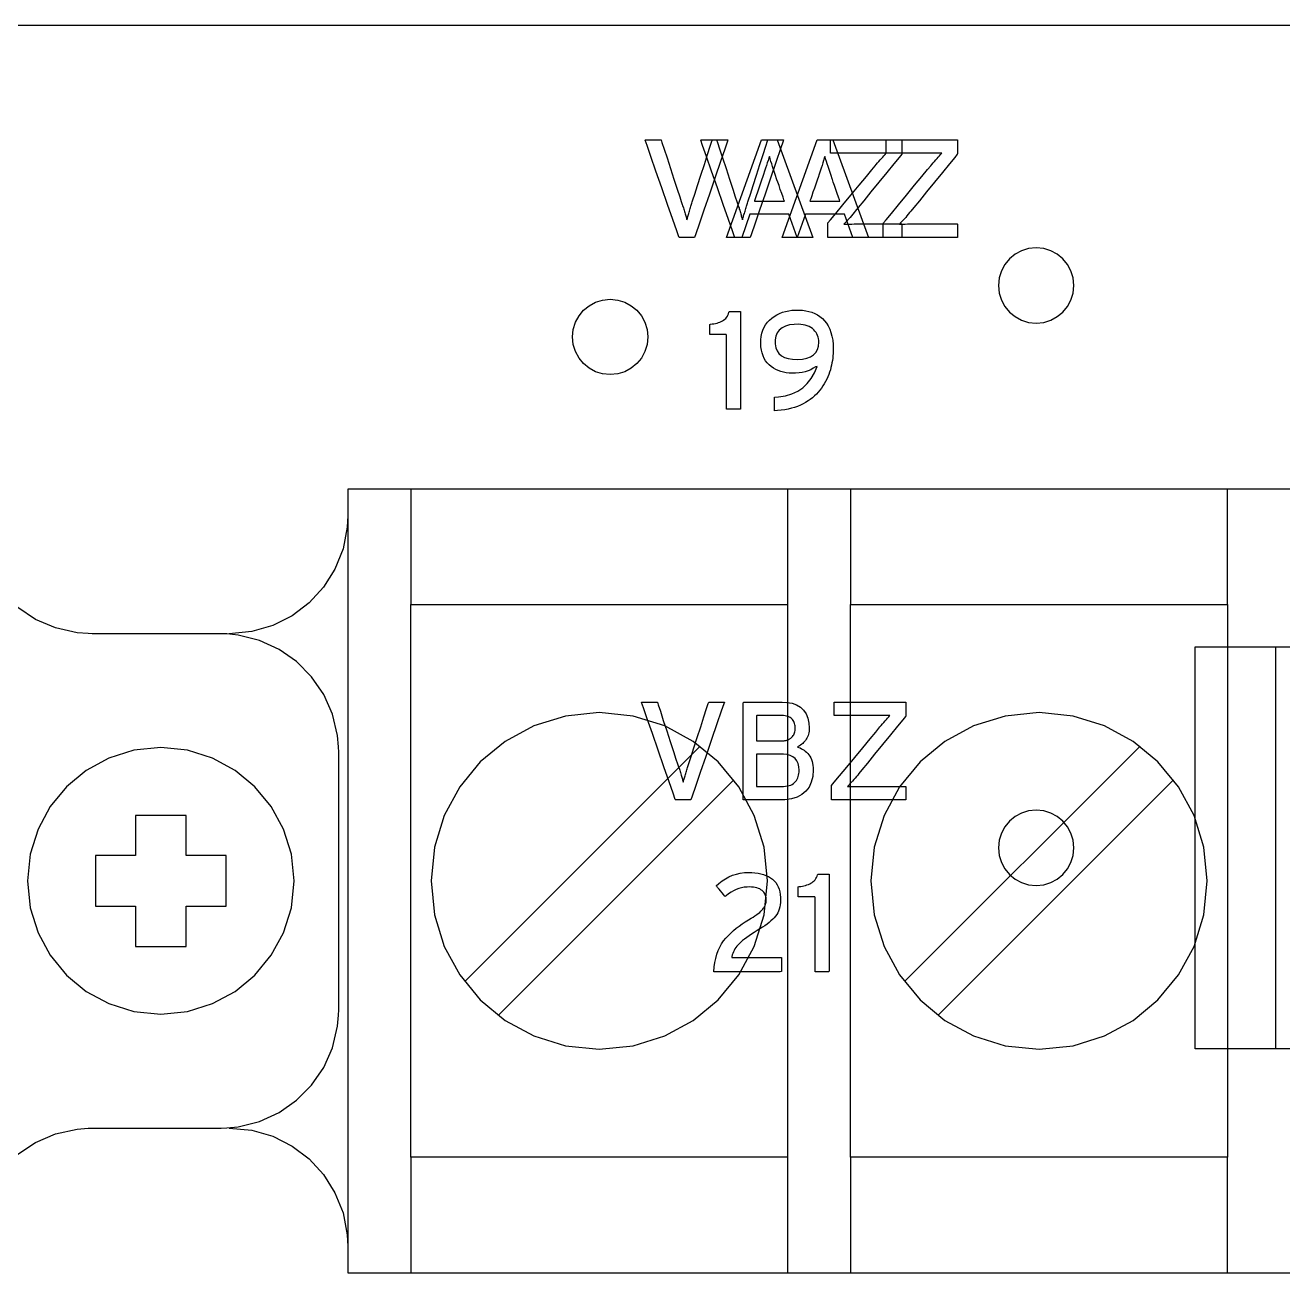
# Model space of a CAD drawing. Extents: x 1 to 47.7, y 0.2 to 33.3.
# Drawn here: x 35.54 to 36.791, y 10.791 to 12.033 of the extents above; entities that cross this region are included whole.
import ezdxf

# ---------------------------------------------------------------- set-up
doc = ezdxf.new("R2010")
doc.units = 0
doc.header["$MEASUREMENT"] = 0
for name, color, linetype in [('1_1__SCREW_TERMINAL_BLOCK_', 7, 'CONTINUOUS'), ('1_2__CONNECTORIZED_RELAY__', 7, 'CONTINUOUS'), ('4_0_____DWG', 7, 'CONTINUOUS')]:
    doc.layers.add(name, color=color, linetype=linetype)

msp = doc.modelspace()

# ---------------------------------------------------------------- linework, layer by layer
at = {"layer": '1_1__SCREW_TERMINAL_BLOCK_'}
for points in [[(36.2613, 11.8214), (36.2607, 11.8214), (36.2592, 11.8214), (36.257, 11.8214), (36.2545, 11.8214), (36.2518, 11.8214), (36.2493, 11.8214), (36.2474, 11.8214), (36.2462, 11.8214), (36.2457, 11.8219), (36.2437, 11.8279), (36.2397, 11.8393), (36.2345, 11.8542), (36.2288, 11.8708), (36.223, 11.8873), (36.2179, 11.902), (36.2141, 11.9129), (36.2122, 11.9183), (36.2125, 11.9186), (36.2138, 11.9186), (36.2159, 11.9186), (36.2185, 11.9186), (36.2212, 11.9186), (36.2238, 11.9186), (36.226, 11.9186), (36.2275, 11.9186), (36.228, 11.9186), (36.2289, 11.9159), (36.231, 11.9095), (36.2339, 11.9005), (36.2374, 11.8901), (36.2408, 11.8794), (36.244, 11.8696), (36.2466, 11.8619), (36.2481, 11.8573), (36.2484, 11.8562), (36.2488, 11.8551), (36.2492, 11.8541), (36.2495, 11.853), (36.2499, 11.8519), (36.2503, 11.8508), (36.2506, 11.8496), (36.251, 11.8485), (36.2514, 11.8473), (36.2518, 11.8461), (36.2521, 11.8449), (36.2524, 11.8439), (36.2526, 11.8428), (36.2529, 11.8419), (36.2531, 11.841), (36.2534, 11.8402), (36.2536, 11.8394), (36.2537, 11.839), (36.2539, 11.8397), (36.2541, 11.8405), (36.2544, 11.8413), (36.2546, 11.8422), (36.2549, 11.8432), (36.2552, 11.8442), (36.2556, 11.8453), (36.256, 11.8465), (36.2564, 11.8477), (36.2567, 11.8489), (36.2571, 11.8501), (36.2574, 11.8513), (36.2577, 11.8524), (36.2581, 11.8535), (36.2584, 11.8546), (36.2587, 11.8556), (36.259, 11.8567), (36.2597, 11.8587), (36.2616, 11.8645), (36.2644, 11.8731), (36.2677, 11.8833), (36.2711, 11.894), (36.2744, 11.904), (36.277, 11.9122), (36.2787, 11.9174), (36.2791, 11.9186), (36.28, 11.9186), (36.2818, 11.9186), (36.2841, 11.9186), (36.2868, 11.9186), (36.2894, 11.9186), (36.2918, 11.9186), (36.2936, 11.9186), (36.2946, 11.9186), (36.2942, 11.9171), (36.2915, 11.9095), (36.2872, 11.897), (36.2819, 11.8814), (36.2762, 11.8646), (36.2706, 11.8485), (36.2659, 11.8346), (36.2626, 11.825)], [(36.3938, 11.8214), (36.3938, 11.8219), (36.3938, 11.8233), (36.3938, 11.8253), (36.3938, 11.8276), (36.3938, 11.8301), (36.3938, 11.8323), (36.3938, 11.8342), (36.3938, 11.8353), (36.394, 11.8358), (36.3966, 11.839), (36.4019, 11.8454), (36.409, 11.8539), (36.417, 11.8636), (36.425, 11.8733), (36.4323, 11.8821), (36.4379, 11.8889), (36.441, 11.8926), (36.4421, 11.8939), (36.4434, 11.8955), (36.4447, 11.897), (36.446, 11.8985), (36.4473, 11.9), (36.4485, 11.9014), (36.4498, 11.9027), (36.4509, 11.904), (36.4521, 11.9053), (36.4506, 11.9054), (36.4485, 11.9053), (36.4464, 11.9053), (36.4443, 11.9053), (36.442, 11.9052), (36.4397, 11.9052), (36.4373, 11.9052), (36.4348, 11.9052), (36.4327, 11.9052), (36.431, 11.9052), (36.4272, 11.9052), (36.422, 11.9052), (36.416, 11.9052), (36.4098, 11.9052), (36.4042, 11.9052), (36.3997, 11.9052), (36.3971, 11.9052), (36.3966, 11.9053), (36.3966, 11.9061), (36.3966, 11.9077), (36.3966, 11.9098), (36.3966, 11.9121), (36.3966, 11.9143), (36.3966, 11.9163), (36.3966, 11.9178), (36.3966, 11.9186), (36.398, 11.9186), (36.4038, 11.9186), (36.413, 11.9186), (36.4243, 11.9186), (36.4365, 11.9186), (36.4482, 11.9186), (36.4582, 11.9186), (36.4651, 11.9186), (36.4677, 11.9186), (36.4677, 11.9181), (36.4677, 11.9167), (36.4677, 11.9147), (36.4677, 11.9124), (36.4677, 11.91), (36.4677, 11.9077), (36.4677, 11.9059), (36.4677, 11.9047), (36.4675, 11.9043), (36.4649, 11.9011), (36.4597, 11.8947), (36.4527, 11.8861), (36.4448, 11.8765), (36.4368, 11.8667), (36.4297, 11.858), (36.4241, 11.8512), (36.4211, 11.8475), (36.42, 11.8461), (36.4187, 11.8445), (36.4174, 11.843), (36.4161, 11.8414), (36.4148, 11.84), (36.4136, 11.8386), (36.4123, 11.8373), (36.4111, 11.836), (36.4099, 11.8347), (36.4115, 11.8346), (36.4135, 11.8347), (36.4156, 11.8347), (36.4178, 11.8348), (36.42, 11.8348), (36.4224, 11.8348), (36.4247, 11.8348), (36.4272, 11.8348), (36.4294, 11.8348), (36.4312, 11.8348), (36.4352, 11.8348), (36.4407, 11.8348), (36.4471, 11.8348), (36.4536, 11.8348), (36.4596, 11.8348), (36.4644, 11.8348), (36.4672, 11.8348), (36.4677, 11.8347), (36.4677, 11.8339), (36.4677, 11.8323), (36.4677, 11.8302), (36.4677, 11.828), (36.4677, 11.8257), (36.4677, 11.8237), (36.4677, 11.8222), (36.4677, 11.8215), (36.4663, 11.8214), (36.4602, 11.8214), (36.4506, 11.8214), (36.4389, 11.8214), (36.4262, 11.8214), (36.4141, 11.8214), (36.4037, 11.8214), (36.3965, 11.8214)], [(36.343, 11.8799), (36.3419, 11.8831), (36.3409, 11.8861), (36.3399, 11.8891), (36.339, 11.8919), (36.3381, 11.8946), (36.3373, 11.8971), (36.3365, 11.8995), (36.3358, 11.9018), (36.3351, 11.9005), (36.3344, 11.8981), (36.3337, 11.8956), (36.3329, 11.893), (36.332, 11.8902), (36.331, 11.8873), (36.33, 11.8843), (36.329, 11.8811), (36.3284, 11.8794), (36.3278, 11.8775), (36.3267, 11.8744), (36.3254, 11.8706), (36.3239, 11.8666), (36.3226, 11.8628), (36.3216, 11.8597), (36.3209, 11.8578), (36.321, 11.8575), (36.3231, 11.8575), (36.327, 11.8575), (36.332, 11.8575), (36.3374, 11.8575), (36.3427, 11.8575), (36.3471, 11.8575), (36.35, 11.8575), (36.3507, 11.8575), (36.3503, 11.8588), (36.3494, 11.8615), (36.3481, 11.8651), (36.3467, 11.8691), (36.3453, 11.8731), (36.3441, 11.8765), (36.3433, 11.879)], [(36.1597, 11.7224), (36.1589, 11.7148), (36.1567, 11.7078), (36.1533, 11.7014), (36.1487, 11.6959), (36.1431, 11.6913), (36.1368, 11.6878), (36.1297, 11.6857), (36.1222, 11.6849), (36.1146, 11.6857), (36.1076, 11.6878), (36.1012, 11.6913), (36.0957, 11.6959), (36.0911, 11.7014), (36.0876, 11.7078), (36.0854, 11.7148), (36.0847, 11.7224), (36.0854, 11.7299), (36.0876, 11.737), (36.0911, 11.7434), (36.0957, 11.7489), (36.1012, 11.7535), (36.1076, 11.7569), (36.1146, 11.7591), (36.1222, 11.7599), (36.1297, 11.7591), (36.1368, 11.7569), (36.1431, 11.7535), (36.1487, 11.7489), (36.1533, 11.7434), (36.1567, 11.737), (36.1589, 11.7299)], [(36.2786, 11.1811), (36.2752, 11.2148), (36.2654, 11.2462), (36.25, 11.2747), (36.2296, 11.2995), (36.2048, 11.3199), (36.1764, 11.3354), (36.145, 11.3451), (36.1113, 11.3486), (36.0776, 11.3451), (36.0461, 11.3354), (36.0177, 11.3199), (35.9929, 11.2995), (35.9725, 11.2747), (35.9571, 11.2462), (35.9473, 11.2148), (35.9439, 11.1811), (35.9473, 11.1474), (35.9571, 11.116), (35.9725, 11.0876), (35.9929, 11.0628), (36.0177, 11.0423), (36.0461, 11.0269), (36.0776, 11.0171), (36.1113, 11.0137), (36.145, 11.0171), (36.1764, 11.0269), (36.2048, 11.0423), (36.2296, 11.0628), (36.25, 11.0876), (36.2654, 11.116), (36.2752, 11.1474)], [(36.7161, 11.1811), (36.7127, 11.2148), (36.703, 11.2462), (36.6875, 11.2747), (36.6671, 11.2995), (36.6424, 11.3199), (36.6139, 11.3354), (36.5826, 11.3451), (36.5489, 11.3486), (36.5151, 11.3451), (36.4837, 11.3354), (36.4552, 11.3199), (36.4305, 11.2995), (36.41, 11.2747), (36.3946, 11.2462), (36.3848, 11.2148), (36.3814, 11.1811), (36.3848, 11.1474), (36.3946, 11.116), (36.41, 11.0876), (36.4305, 11.0628), (36.4552, 11.0423), (36.4837, 11.0269), (36.5151, 11.0171), (36.5489, 11.0137), (36.5826, 11.0171), (36.6139, 11.0269), (36.6424, 11.0423), (36.6671, 11.0628), (36.6875, 11.0876), (36.703, 11.116), (36.7127, 11.1474)], [(35.8076, 11.1811), (35.8049, 11.2078), (35.7971, 11.2327), (35.7849, 11.2552), (35.7687, 11.2748), (35.7491, 11.2911), (35.7265, 11.3033), (35.7016, 11.3111), (35.6749, 11.3138), (35.6483, 11.3111), (35.6234, 11.3033), (35.6009, 11.2911), (35.5813, 11.2748), (35.5651, 11.2552), (35.5529, 11.2327), (35.5452, 11.2078), (35.5425, 11.1811), (35.5452, 11.1545), (35.5529, 11.1296), (35.5651, 11.1071), (35.5813, 11.0874), (35.6009, 11.0712), (35.6234, 11.059), (35.6483, 11.0512), (35.6749, 11.0485), (35.7016, 11.0512), (35.7265, 11.059), (35.7491, 11.0712), (35.7687, 11.0874), (35.7849, 11.1071), (35.7971, 11.1296), (35.8049, 11.1545)]]:
    msp.add_lwpolyline(points, close=True, dxfattribs=at)
for points in [[(36.3634, 11.8214), (36.3552, 11.8445), (36.3163, 11.8445), (36.3082, 11.8214), (36.2931, 11.8214), (36.3281, 11.9186), (36.3436, 11.9186), (36.379, 11.8214), (36.3634, 11.8214)], [(36.8163, 11.5711), (36.5956, 11.5711), (36.4913, 11.5711), (36.3922, 11.5711), (36.299, 11.5711), (36.2126, 11.5711), (36.1337, 11.5711), (36.0632, 11.5711), (36.0019, 11.5711), (35.9506, 11.5711), (35.9102, 11.5711), (35.8813, 11.5711), (35.8649, 11.5711), (35.8612, 11.5711), (35.8612, 11.57), (35.8612, 11.5546), (35.8612, 11.5473), (35.8612, 11.5455), (35.8612, 11.5445), (35.8606, 11.5332), (35.8563, 11.5115), (35.8483, 11.4914), (35.837, 11.4734), (35.8226, 11.4577), (35.8057, 11.4449), (35.7865, 11.4353), (35.7656, 11.4292), (35.7432, 11.4271)], [(35.8612, 11.5711), (35.8612, 10.7912)], [(35.9237, 11.5711), (35.9237, 11.4561)], [(36.2987, 11.5711), (36.2987, 11.4561)], [(36.3613, 11.5711), (36.3613, 11.4561)], [(36.7363, 11.4561), (36.7363, 11.5711)], [(35.5328, 10.9091), (35.5505, 10.9209), (35.5703, 10.9294), (35.5917, 10.9342), (35.6029, 10.9351), (35.6068, 10.9351), (35.6073, 10.9351), (35.6151, 10.9351), (35.6301, 10.9351), (35.6498, 10.9351), (35.6937, 10.9351), (35.713, 10.9351), (35.7272, 10.9351), (35.7338, 10.9351), (35.7351, 10.9351), (35.7408, 10.9353), (35.752, 10.9365), (35.7732, 10.9418), (35.7927, 10.9507), (35.8101, 10.9629), (35.825, 10.978), (35.8371, 10.9955), (35.8458, 11.0152), (35.8509, 11.0365), (35.8519, 11.0477), (35.852, 11.053), (35.852, 11.0537), (35.852, 11.0588), (35.852, 11.0682), (35.852, 11.0976), (35.852, 11.1369), (35.852, 11.1811), (35.852, 11.2254), (35.852, 11.2646), (35.852, 11.294), (35.852, 11.3034), (35.852, 11.3085), (35.852, 11.3093), (35.8519, 11.3146), (35.8509, 11.3258), (35.8458, 11.3471), (35.8371, 11.3667), (35.825, 11.3842), (35.8101, 11.3993), (35.7927, 11.4115), (35.7732, 11.4205), (35.752, 11.4258), (35.7408, 11.4269), (35.7351, 11.4271), (35.7338, 11.4271), (35.7272, 11.4271), (35.713, 11.4271), (35.6937, 11.4271), (35.6498, 11.4271), (35.6301, 11.4271), (35.6151, 11.4271), (35.6073, 11.4271), (35.6068, 11.4271), (35.6029, 11.4272), (35.5917, 11.4281), (35.5703, 11.4328), (35.5505, 11.4413), (35.5328, 11.4531)], [(36.2987, 10.9062), (35.9237, 10.9062), (35.9237, 11.4561), (36.2987, 11.4561), (36.2987, 10.9062)], [(36.7363, 10.9062), (36.3613, 10.9062), (36.3613, 11.4561), (36.7363, 11.4561), (36.7363, 10.9062)], [(35.9775, 11.0809), (36.2118, 11.3151)], [(36.415, 11.0809), (36.6493, 11.3151)], [(36.2452, 11.2817), (36.0109, 11.0474)], [(36.6825, 11.2817), (36.4484, 11.0474)], [(35.7001, 11.2063), (35.7001, 11.2462), (35.6499, 11.2462), (35.6499, 11.2063), (35.61, 11.2063), (35.61, 11.156), (35.6499, 11.156), (35.6499, 11.116), (35.7001, 11.116), (35.7001, 11.156), (35.74, 11.156), (35.74, 11.2063), (35.7001, 11.2063)], [(35.7432, 10.9351), (35.7656, 10.933), (35.7865, 10.927), (35.8057, 10.9173), (35.8226, 10.9045), (35.837, 10.8889), (35.8483, 10.8709), (35.8563, 10.8508), (35.8606, 10.8291), (35.8612, 10.8177), (35.8612, 10.8168), (35.8612, 10.8149), (35.8612, 10.8077), (35.8612, 10.7923), (35.8612, 10.7912), (35.8649, 10.7912), (35.8813, 10.7912), (35.9102, 10.7912), (35.9506, 10.7912), (36.0019, 10.7912), (36.0632, 10.7912), (36.1337, 10.7912), (36.2126, 10.7912), (36.299, 10.7912), (36.3922, 10.7912), (36.4913, 10.7912), (36.5956, 10.7912), (36.8163, 10.7912)], [(35.9237, 10.9062), (35.9237, 10.7912)], [(36.2987, 10.9062), (36.2987, 10.7912)], [(36.3613, 10.9062), (36.3613, 10.7912)], [(36.7363, 10.7912), (36.7363, 10.9062)]]:
    msp.add_lwpolyline(points, dxfattribs=at)
at = {"layer": '1_2__CONNECTORIZED_RELAY__'}
for points in [[(36.206, 11.8214), (36.2055, 11.8214), (36.2039, 11.8214), (36.2018, 11.8214), (36.1992, 11.8214), (36.1965, 11.8214), (36.1941, 11.8214), (36.1921, 11.8214), (36.1909, 11.8214), (36.1905, 11.8219), (36.1884, 11.8279), (36.1844, 11.8393), (36.1793, 11.8541), (36.1735, 11.8708), (36.1677, 11.8873), (36.1627, 11.9019), (36.1589, 11.9129), (36.157, 11.9183), (36.1572, 11.9186), (36.1585, 11.9186), (36.1606, 11.9186), (36.1632, 11.9186), (36.1659, 11.9186), (36.1686, 11.9186), (36.1708, 11.9186), (36.1723, 11.9186), (36.1727, 11.9186), (36.1736, 11.9159), (36.1757, 11.9094), (36.1787, 11.9005), (36.1821, 11.89), (36.1856, 11.8794), (36.1888, 11.8696), (36.1913, 11.8619), (36.1928, 11.8573), (36.1932, 11.8562), (36.1935, 11.8551), (36.1939, 11.8541), (36.1942, 11.853), (36.1946, 11.8519), (36.195, 11.8508), (36.1954, 11.8496), (36.1957, 11.8485), (36.1961, 11.8473), (36.1965, 11.8461), (36.1968, 11.8449), (36.1971, 11.8438), (36.1974, 11.8428), (36.1976, 11.8419), (36.1979, 11.841), (36.1981, 11.8402), (36.1983, 11.8394), (36.1985, 11.839), (36.1986, 11.8397), (36.1989, 11.8405), (36.1991, 11.8413), (36.1994, 11.8422), (36.1996, 11.8432), (36.2, 11.8442), (36.2003, 11.8453), (36.2007, 11.8465), (36.2011, 11.8477), (36.2014, 11.8489), (36.2018, 11.8501), (36.2021, 11.8512), (36.2025, 11.8524), (36.2028, 11.8535), (36.2031, 11.8546), (36.2035, 11.8556), (36.2038, 11.8567), (36.2044, 11.8587), (36.2063, 11.8645), (36.2091, 11.8731), (36.2124, 11.8833), (36.2158, 11.894), (36.2191, 11.904), (36.2217, 11.9122), (36.2234, 11.9173), (36.2239, 11.9186), (36.2247, 11.9186), (36.2265, 11.9186), (36.2288, 11.9186), (36.2315, 11.9186), (36.2342, 11.9186), (36.2365, 11.9186), (36.2384, 11.9186), (36.2393, 11.9186), (36.2389, 11.9171), (36.2363, 11.9094), (36.232, 11.8969), (36.2266, 11.8814), (36.2209, 11.8646), (36.2153, 11.8484), (36.2106, 11.8346), (36.2073, 11.825)], [(36.3386, 11.8214), (36.3386, 11.8219), (36.3386, 11.8233), (36.3386, 11.8253), (36.3386, 11.8276), (36.3386, 11.83), (36.3386, 11.8323), (36.3386, 11.8341), (36.3386, 11.8353), (36.3387, 11.8358), (36.3414, 11.839), (36.3466, 11.8454), (36.3537, 11.8539), (36.3617, 11.8636), (36.3698, 11.8733), (36.377, 11.8821), (36.3826, 11.8888), (36.3857, 11.8926), (36.3868, 11.8939), (36.3881, 11.8955), (36.3895, 11.897), (36.3908, 11.8985), (36.392, 11.9), (36.3933, 11.9014), (36.3945, 11.9027), (36.3957, 11.904), (36.3968, 11.9053), (36.3953, 11.9054), (36.3933, 11.9053), (36.3912, 11.9053), (36.389, 11.9052), (36.3867, 11.9052), (36.3844, 11.9052), (36.382, 11.9052), (36.3796, 11.9052), (36.3774, 11.9052), (36.3757, 11.9052), (36.3719, 11.9052), (36.3667, 11.9052), (36.3607, 11.9052), (36.3545, 11.9052), (36.3489, 11.9052), (36.3444, 11.9052), (36.3418, 11.9052), (36.3413, 11.9053), (36.3413, 11.9061), (36.3413, 11.9077), (36.3413, 11.9098), (36.3413, 11.912), (36.3413, 11.9143), (36.3413, 11.9163), (36.3413, 11.9178), (36.3413, 11.9185), (36.3427, 11.9186), (36.3485, 11.9186), (36.3577, 11.9186), (36.3691, 11.9186), (36.3812, 11.9186), (36.3929, 11.9186), (36.4029, 11.9186), (36.4098, 11.9186), (36.4124, 11.9186), (36.4124, 11.9181), (36.4124, 11.9167), (36.4124, 11.9147), (36.4124, 11.9124), (36.4124, 11.91), (36.4124, 11.9077), (36.4124, 11.9059), (36.4124, 11.9047), (36.4123, 11.9043), (36.4096, 11.9011), (36.4044, 11.8947), (36.3974, 11.8861), (36.3895, 11.8765), (36.3816, 11.8667), (36.3744, 11.8579), (36.3688, 11.8512), (36.3658, 11.8474), (36.3647, 11.8461), (36.3634, 11.8445), (36.3621, 11.8429), (36.3608, 11.8414), (36.3595, 11.84), (36.3583, 11.8386), (36.3571, 11.8372), (36.3559, 11.836), (36.3547, 11.8347), (36.3562, 11.8346), (36.3582, 11.8347), (36.3603, 11.8347), (36.3625, 11.8347), (36.3648, 11.8348), (36.3671, 11.8348), (36.3695, 11.8348), (36.3719, 11.8348), (36.3741, 11.8348), (36.3759, 11.8348), (36.3799, 11.8348), (36.3854, 11.8348), (36.3918, 11.8348), (36.3984, 11.8348), (36.4044, 11.8348), (36.4091, 11.8348), (36.4119, 11.8348), (36.4124, 11.8347), (36.4124, 11.8339), (36.4124, 11.8323), (36.4124, 11.8302), (36.4124, 11.8279), (36.4124, 11.8257), (36.4124, 11.8237), (36.4124, 11.8222), (36.4124, 11.8214), (36.411, 11.8214), (36.405, 11.8214), (36.3954, 11.8214), (36.3836, 11.8214), (36.371, 11.8214), (36.3588, 11.8214), (36.3484, 11.8214), (36.3412, 11.8214)], [(36.2877, 11.8799), (36.2866, 11.8831), (36.2856, 11.8861), (36.2846, 11.8891), (36.2837, 11.8919), (36.2828, 11.8945), (36.282, 11.8971), (36.2812, 11.8995), (36.2805, 11.9018), (36.2799, 11.9005), (36.2792, 11.8981), (36.2784, 11.8956), (36.2776, 11.893), (36.2767, 11.8902), (36.2758, 11.8873), (36.2748, 11.8842), (36.2737, 11.881), (36.2731, 11.8794), (36.2725, 11.8775), (36.2714, 11.8744), (36.2701, 11.8706), (36.2687, 11.8666), (36.2674, 11.8628), (36.2663, 11.8597), (36.2656, 11.8578), (36.2657, 11.8575), (36.2678, 11.8575), (36.2717, 11.8575), (36.2767, 11.8575), (36.2821, 11.8575), (36.2874, 11.8575), (36.2918, 11.8575), (36.2947, 11.8575), (36.2955, 11.8575), (36.295, 11.8588), (36.2941, 11.8614), (36.2929, 11.865), (36.2914, 11.8691), (36.2901, 11.8731), (36.2889, 11.8765), (36.288, 11.8789)], [(36.5084, 11.7737), (36.5091, 11.7661), (36.5113, 11.7591), (36.5148, 11.7527), (36.5194, 11.7471), (36.5249, 11.7426), (36.5313, 11.7391), (36.5383, 11.7369), (36.5459, 11.7362), (36.5534, 11.7369), (36.5605, 11.7391), (36.5668, 11.7426), (36.5724, 11.7471), (36.577, 11.7527), (36.5804, 11.7591), (36.5826, 11.7661), (36.5834, 11.7737), (36.5826, 11.7812), (36.5804, 11.7883), (36.577, 11.7946), (36.5724, 11.8002), (36.5668, 11.8048), (36.5605, 11.8082), (36.5534, 11.8104), (36.5459, 11.8112), (36.5383, 11.8104), (36.5313, 11.8082), (36.5249, 11.8048), (36.5194, 11.8002), (36.5148, 11.7946), (36.5113, 11.7883), (36.5091, 11.7812)], [(36.2378, 11.6504), (36.2378, 11.6533), (36.2378, 11.6609), (36.2378, 11.6717), (36.2378, 11.6844), (36.2378, 11.6975), (36.2378, 11.7094), (36.2378, 11.7188), (36.2378, 11.7242), (36.2376, 11.725), (36.2364, 11.725), (36.2343, 11.725), (36.2316, 11.725), (36.2287, 11.725), (36.2259, 11.725), (36.2234, 11.725), (36.2217, 11.725), (36.2211, 11.725), (36.2211, 11.7253), (36.2211, 11.7264), (36.2211, 11.7278), (36.2211, 11.7295), (36.2211, 11.7313), (36.2211, 11.7329), (36.2211, 11.7342), (36.2211, 11.7349), (36.2219, 11.7351), (36.2236, 11.7353), (36.2253, 11.7355), (36.2268, 11.7358), (36.2284, 11.7362), (36.2298, 11.7367), (36.2312, 11.7372), (36.2326, 11.7378), (36.2338, 11.7385), (36.235, 11.7392), (36.2361, 11.74), (36.2371, 11.7409), (36.2379, 11.7419), (36.2387, 11.743), (36.2393, 11.7442), (36.2399, 11.7455), (36.2403, 11.7469), (36.2406, 11.7476), (36.2414, 11.7476), (36.2429, 11.7476), (36.2447, 11.7476), (36.2467, 11.7476), (36.2486, 11.7476), (36.2503, 11.7476), (36.2514, 11.7476), (36.2519, 11.7476), (36.2519, 11.7439), (36.2519, 11.734), (36.2519, 11.7198), (36.2519, 11.7033), (36.2519, 11.6863), (36.2519, 11.6707), (36.2519, 11.6584), (36.2519, 11.6514), (36.2517, 11.6504), (36.2507, 11.6504), (36.2489, 11.6504), (36.2467, 11.6504), (36.2442, 11.6504), (36.2418, 11.6504), (36.2398, 11.6504), (36.2383, 11.6504)], [(36.3441, 11.7104), (36.3441, 11.7082), (36.344, 11.7059), (36.3438, 11.7037), (36.3435, 11.7014), (36.3432, 11.6991), (36.3428, 11.6968), (36.3424, 11.6944), (36.3418, 11.6921), (36.3412, 11.6897), (36.3404, 11.6873), (36.3396, 11.685), (36.3386, 11.6826), (36.3376, 11.6804), (36.3364, 11.6781), (36.3351, 11.6759), (36.3338, 11.6737), (36.3323, 11.6715), (36.3308, 11.6694), (36.3291, 11.6674), (36.3273, 11.6655), (36.3254, 11.6637), (36.3234, 11.6619), (36.3212, 11.6603), (36.319, 11.6587), (36.3166, 11.6572), (36.314, 11.6558), (36.3114, 11.6545), (36.3085, 11.6533), (36.3056, 11.6523), (36.3025, 11.6514), (36.2992, 11.6506), (36.2958, 11.6499), (36.2923, 11.6494), (36.2886, 11.6491), (36.2857, 11.6489), (36.2857, 11.6496), (36.2857, 11.6511), (36.2857, 11.6531), (36.2857, 11.6554), (36.2857, 11.6578), (36.2857, 11.6599), (36.2857, 11.6615), (36.2857, 11.6624), (36.2897, 11.6628), (36.2967, 11.6639), (36.303, 11.6658), (36.3087, 11.6684), (36.3138, 11.6718), (36.3182, 11.676), (36.3221, 11.6809), (36.3253, 11.6866), (36.3279, 11.6931), (36.3265, 11.6927), (36.3242, 11.6912), (36.3217, 11.6898), (36.3191, 11.6887), (36.3162, 11.6878), (36.3132, 11.6871), (36.31, 11.6867), (36.3065, 11.6864), (36.303, 11.6864), (36.3001, 11.6865), (36.2973, 11.6868), (36.2945, 11.6874), (36.2919, 11.6881), (36.2894, 11.689), (36.287, 11.6901), (36.2847, 11.6915), (36.2824, 11.693), (36.2803, 11.6947), (36.2784, 11.6967), (36.2768, 11.6988), (36.2754, 11.7011), (36.2742, 11.7037), (36.2733, 11.7065), (36.2726, 11.7094), (36.2721, 11.7126), (36.2719, 11.716), (36.272, 11.7196), (36.2724, 11.723), (36.273, 11.7262), (36.274, 11.7293), (36.2752, 11.732), (36.2767, 11.7346), (36.2785, 11.737), (36.2805, 11.7392), (36.2828, 11.7411), (36.2853, 11.7429), (36.2879, 11.7444), (36.2906, 11.7457), (36.2935, 11.7469), (36.2965, 11.7477), (36.2997, 11.7484), (36.303, 11.7489), (36.3065, 11.7491), (36.3101, 11.7491), (36.3135, 11.7489), (36.3167, 11.7485), (36.3198, 11.7478), (36.3228, 11.7469), (36.3256, 11.7457), (36.3283, 11.7443), (36.3308, 11.7427), (36.3332, 11.7408), (36.3354, 11.7386), (36.3374, 11.7361), (36.3391, 11.7334), (36.3406, 11.7303), (36.3418, 11.7269), (36.3428, 11.7232), (36.3435, 11.7193), (36.3439, 11.715)], [(36.3297, 11.7172), (36.3297, 11.719), (36.3294, 11.7207), (36.329, 11.7223), (36.3285, 11.7239), (36.3277, 11.7254), (36.3269, 11.7268), (36.3258, 11.7282), (36.3246, 11.7295), (36.3233, 11.7307), (36.3217, 11.7318), (36.3201, 11.7327), (36.3182, 11.7335), (36.3162, 11.7341), (36.314, 11.7346), (36.3117, 11.7349), (36.3092, 11.735), (36.3051, 11.7349), (36.3005, 11.7343), (36.2965, 11.7331), (36.2931, 11.7314), (36.2904, 11.7292), (36.2884, 11.7265), (36.287, 11.7233), (36.2863, 11.7196), (36.2862, 11.7155), (36.2868, 11.7117), (36.2881, 11.7085), (36.2899, 11.7058), (36.2924, 11.7037), (36.2955, 11.702), (36.2993, 11.7008), (36.3036, 11.7002), (36.3086, 11.7001), (36.3135, 11.7004), (36.3177, 11.7013), (36.3213, 11.7027), (36.3243, 11.7046), (36.3266, 11.707), (36.3283, 11.7099), (36.3293, 11.7133)], [(36.2024, 11.2618), (36.2018, 11.2618), (36.2003, 11.2618), (36.1981, 11.2618), (36.1955, 11.2618), (36.1929, 11.2618), (36.1904, 11.2618), (36.1884, 11.2618), (36.1872, 11.2618), (36.1868, 11.2623), (36.1847, 11.2683), (36.1808, 11.2797), (36.1756, 11.2946), (36.1698, 11.3112), (36.1641, 11.3277), (36.159, 11.3424), (36.1552, 11.3533), (36.1533, 11.3587), (36.1535, 11.359), (36.1549, 11.359), (36.157, 11.359), (36.1595, 11.359), (36.1623, 11.359), (36.1649, 11.359), (36.1671, 11.359), (36.1686, 11.359), (36.1691, 11.359), (36.17, 11.3563), (36.1721, 11.3499), (36.175, 11.3409), (36.1784, 11.3305), (36.1819, 11.3198), (36.1851, 11.31), (36.1876, 11.3023), (36.1891, 11.2977), (36.1895, 11.2966), (36.1899, 11.2955), (36.1902, 11.2945), (36.1906, 11.2934), (36.191, 11.2923), (36.1913, 11.2912), (36.1917, 11.29), (36.1921, 11.2889), (36.1925, 11.2877), (36.1928, 11.2865), (36.1931, 11.2853), (36.1934, 11.2843), (36.1937, 11.2833), (36.194, 11.2823), (36.1942, 11.2814), (36.1944, 11.2806), (36.1946, 11.2798), (36.1948, 11.2794), (36.195, 11.2801), (36.1952, 11.2809), (36.1954, 11.2817), (36.1957, 11.2826), (36.196, 11.2836), (36.1963, 11.2846), (36.1967, 11.2858), (36.197, 11.2869), (36.1974, 11.2881), (36.1978, 11.2893), (36.1981, 11.2905), (36.1985, 11.2917), (36.1988, 11.2928), (36.1991, 11.2939), (36.1995, 11.295), (36.1998, 11.296), (36.2001, 11.2971), (36.2008, 11.2991), (36.2026, 11.3049), (36.2054, 11.3135), (36.2087, 11.3237), (36.2122, 11.3344), (36.2154, 11.3444), (36.2181, 11.3526), (36.2197, 11.3578), (36.2202, 11.359), (36.2211, 11.359), (36.2228, 11.359), (36.2252, 11.359), (36.2278, 11.359), (36.2305, 11.359), (36.2329, 11.359), (36.2347, 11.359), (36.2357, 11.359), (36.2352, 11.3575), (36.2326, 11.3499), (36.2283, 11.3374), (36.223, 11.3218), (36.2172, 11.3051), (36.2117, 11.2889), (36.2069, 11.275), (36.2036, 11.2654)], [(36.3241, 11.2916), (36.3236, 11.2851), (36.3222, 11.2793), (36.32, 11.2744), (36.3169, 11.2703), (36.3129, 11.267), (36.3081, 11.2645), (36.3025, 11.2628), (36.2959, 11.2619), (36.2916, 11.2618), (36.2891, 11.2618), (36.2845, 11.2618), (36.2786, 11.2618), (36.2721, 11.2618), (36.2658, 11.2618), (36.2602, 11.2618), (36.2563, 11.2618), (36.2545, 11.2618), (36.2545, 11.2647), (36.2545, 11.2739), (36.2545, 11.2876), (36.2545, 11.3038), (36.2545, 11.3208), (36.2545, 11.3366), (36.2545, 11.3494), (36.2545, 11.3573), (36.2547, 11.359), (36.2571, 11.359), (36.2616, 11.359), (36.2676, 11.359), (36.2743, 11.359), (36.2809, 11.359), (36.2868, 11.359), (36.2911, 11.359), (36.2931, 11.359), (36.2978, 11.3588), (36.3031, 11.3579), (36.3076, 11.3563), (36.3115, 11.354), (36.3146, 11.3511), (36.3171, 11.3474), (36.3189, 11.3431), (36.3199, 11.3381), (36.3202, 11.3334), (36.3202, 11.3317), (36.32, 11.3302), (36.3198, 11.3286), (36.3194, 11.3272), (36.319, 11.3258), (36.3185, 11.3245), (36.3179, 11.3232), (36.3171, 11.3221), (36.3164, 11.321), (36.3155, 11.3199), (36.3146, 11.3189), (36.3137, 11.318), (36.3127, 11.3171), (36.3116, 11.3163), (36.3105, 11.3156), (36.3093, 11.3149), (36.3084, 11.3143), (36.3098, 11.3139), (36.3111, 11.3134), (36.3124, 11.3127), (36.3137, 11.312), (36.315, 11.3112), (36.3162, 11.3102), (36.3174, 11.3091), (36.3186, 11.3079), (36.3197, 11.3066), (36.3207, 11.3052), (36.3216, 11.3036), (36.3224, 11.3019), (36.323, 11.3001), (36.3235, 11.2982), (36.3238, 11.2961), (36.324, 11.2939)], [(36.3422, 11.2618), (36.3422, 11.2623), (36.3422, 11.2637), (36.3422, 11.2657), (36.3422, 11.268), (36.3422, 11.2705), (36.3422, 11.2727), (36.3422, 11.2746), (36.3422, 11.2757), (36.3424, 11.2762), (36.345, 11.2794), (36.3503, 11.2858), (36.3574, 11.2943), (36.3654, 11.304), (36.3734, 11.3137), (36.3807, 11.3225), (36.3863, 11.3293), (36.3894, 11.333), (36.3905, 11.3343), (36.3918, 11.3359), (36.3931, 11.3374), (36.3944, 11.3389), (36.3957, 11.3404), (36.3969, 11.3418), (36.3981, 11.3431), (36.3993, 11.3444), (36.4005, 11.3457), (36.399, 11.3458), (36.3969, 11.3457), (36.3948, 11.3457), (36.3927, 11.3457), (36.3904, 11.3456), (36.3881, 11.3456), (36.3857, 11.3456), (36.3832, 11.3456), (36.381, 11.3456), (36.3794, 11.3456), (36.3756, 11.3456), (36.3704, 11.3456), (36.3644, 11.3456), (36.3582, 11.3456), (36.3526, 11.3456), (36.3481, 11.3456), (36.3454, 11.3456), (36.345, 11.3457), (36.345, 11.3465), (36.345, 11.3481), (36.345, 11.3502), (36.345, 11.3525), (36.345, 11.3547), (36.345, 11.3567), (36.345, 11.3582), (36.345, 11.359), (36.3464, 11.359), (36.3522, 11.359), (36.3614, 11.359), (36.3727, 11.359), (36.3849, 11.359), (36.3966, 11.359), (36.4066, 11.359), (36.4135, 11.359), (36.4161, 11.359), (36.4161, 11.3585), (36.4161, 11.3571), (36.4161, 11.3551), (36.4161, 11.3528), (36.4161, 11.3504), (36.4161, 11.3481), (36.4161, 11.3463), (36.4161, 11.3452), (36.4159, 11.3447), (36.4133, 11.3415), (36.4081, 11.3351), (36.4011, 11.3265), (36.3932, 11.3169), (36.3852, 11.3071), (36.378, 11.2984), (36.3725, 11.2916), (36.3695, 11.2879), (36.3684, 11.2865), (36.3671, 11.2849), (36.3658, 11.2834), (36.3645, 11.2819), (36.3632, 11.2804), (36.362, 11.279), (36.3607, 11.2777), (36.3595, 11.2764), (36.3583, 11.2751), (36.3598, 11.275), (36.3619, 11.2751), (36.364, 11.2751), (36.3662, 11.2752), (36.3684, 11.2752), (36.3707, 11.2752), (36.3731, 11.2752), (36.3756, 11.2752), (36.3778, 11.2752), (36.3796, 11.2752), (36.3836, 11.2752), (36.3891, 11.2752), (36.3955, 11.2752), (36.402, 11.2752), (36.408, 11.2752), (36.4128, 11.2752), (36.4156, 11.2752), (36.4161, 11.2751), (36.4161, 11.2743), (36.4161, 11.2727), (36.4161, 11.2706), (36.4161, 11.2684), (36.4161, 11.2661), (36.4161, 11.2641), (36.4161, 11.2626), (36.4161, 11.2619), (36.4147, 11.2618), (36.4086, 11.2618), (36.399, 11.2618), (36.3873, 11.2618), (36.3746, 11.2618), (36.3624, 11.2618), (36.3521, 11.2618), (36.3449, 11.2618)], [(36.3061, 11.333), (36.3061, 11.3342), (36.306, 11.3354), (36.3058, 11.3366), (36.3055, 11.3377), (36.3052, 11.3388), (36.3047, 11.3398), (36.3042, 11.3408), (36.3036, 11.3417), (36.3029, 11.3425), (36.3021, 11.3432), (36.3011, 11.3439), (36.3, 11.3444), (36.2988, 11.3449), (36.2976, 11.3452), (36.2962, 11.3455), (36.2947, 11.3456), (36.2931, 11.3457), (36.2921, 11.3457), (36.2895, 11.3457), (36.2859, 11.3457), (36.2816, 11.3457), (36.2771, 11.3457), (36.2731, 11.3457), (36.2699, 11.3457), (36.2681, 11.3457), (36.2678, 11.3455), (36.2678, 11.3436), (36.2678, 11.3405), (36.2678, 11.3364), (36.2678, 11.332), (36.2678, 11.3277), (36.2678, 11.3241), (36.2678, 11.3215), (36.2678, 11.3205), (36.2688, 11.3205), (36.2714, 11.3205), (36.275, 11.3205), (36.2793, 11.3205), (36.2838, 11.3205), (36.2878, 11.3205), (36.291, 11.3205), (36.2928, 11.3205), (36.2935, 11.3205), (36.2943, 11.3206), (36.2951, 11.3206), (36.2959, 11.3207), (36.2966, 11.3209), (36.2973, 11.321), (36.2979, 11.3212), (36.2985, 11.3214), (36.2991, 11.3217), (36.2997, 11.322), (36.3002, 11.3222), (36.3007, 11.3225), (36.3012, 11.3229), (36.3017, 11.3232), (36.3022, 11.3235), (36.3026, 11.3239), (36.303, 11.3243), (36.3035, 11.3249), (36.3041, 11.3257), (36.3047, 11.3266), (36.3051, 11.3276), (36.3055, 11.3286), (36.3058, 11.3296), (36.306, 11.3307), (36.3061, 11.3318)], [(36.31, 11.2912), (36.3097, 11.2948), (36.309, 11.298), (36.3077, 11.3006), (36.306, 11.3029), (36.3039, 11.3047), (36.3013, 11.306), (36.2982, 11.3069), (36.2946, 11.3074), (36.2929, 11.3074), (36.2907, 11.3074), (36.2872, 11.3074), (36.2829, 11.3074), (36.2783, 11.3074), (36.274, 11.3074), (36.2705, 11.3074), (36.2683, 11.3074), (36.2678, 11.3072), (36.2678, 11.3052), (36.2678, 11.3012), (36.2678, 11.296), (36.2678, 11.2903), (36.2678, 11.2846), (36.2678, 11.2798), (36.2678, 11.2764), (36.2678, 11.2751), (36.2688, 11.2751), (36.2715, 11.2751), (36.2752, 11.2751), (36.2796, 11.2751), (36.2841, 11.2751), (36.2881, 11.2751), (36.2912, 11.2751), (36.2928, 11.2751), (36.2944, 11.2751), (36.2965, 11.2753), (36.2984, 11.2756), (36.3002, 11.276), (36.3018, 11.2765), (36.3032, 11.2772), (36.3045, 11.278), (36.3056, 11.279), (36.3066, 11.28), (36.3074, 11.2811), (36.3081, 11.2823), (36.3087, 11.2836), (36.3092, 11.285), (36.3095, 11.2864), (36.3098, 11.2879), (36.31, 11.2895)], [(36.5084, 11.2141), (36.5091, 11.2065), (36.5113, 11.1995), (36.5148, 11.1931), (36.5194, 11.1876), (36.5249, 11.183), (36.5313, 11.1795), (36.5383, 11.1773), (36.5459, 11.1766), (36.5534, 11.1773), (36.5605, 11.1795), (36.5668, 11.183), (36.5724, 11.1876), (36.577, 11.1931), (36.5804, 11.1995), (36.5826, 11.2065), (36.5834, 11.2141), (36.5826, 11.2216), (36.5804, 11.2287), (36.577, 11.235), (36.5724, 11.2406), (36.5668, 11.2452), (36.5605, 11.2486), (36.5534, 11.2508), (36.5459, 11.2516), (36.5383, 11.2508), (36.5313, 11.2486), (36.5249, 11.2452), (36.5194, 11.2406), (36.5148, 11.235), (36.5113, 11.2287), (36.5091, 11.2216)], [(36.2252, 11.0908), (36.2256, 11.0955), (36.2262, 11.0999), (36.2271, 11.1041), (36.2282, 11.1081), (36.2295, 11.1118), (36.2311, 11.1152), (36.2329, 11.1185), (36.235, 11.1215), (36.2373, 11.1242), (36.2397, 11.1268), (36.2422, 11.1293), (36.2449, 11.1317), (36.2476, 11.134), (36.2505, 11.1362), (36.2534, 11.1384), (36.2564, 11.1404), (36.2596, 11.1423), (36.2623, 11.144), (36.2644, 11.1452), (36.2662, 11.1464), (36.2679, 11.1476), (36.2695, 11.1487), (36.2709, 11.1498), (36.2721, 11.1509), (36.2731, 11.1519), (36.274, 11.1529), (36.2748, 11.1539), (36.2754, 11.1548), (36.2759, 11.1558), (36.2763, 11.1569), (36.2767, 11.1579), (36.277, 11.1589), (36.2772, 11.16), (36.2773, 11.1611), (36.2774, 11.1622), (36.2773, 11.1635), (36.2772, 11.1648), (36.2769, 11.166), (36.2766, 11.1671), (36.2761, 11.1681), (36.2756, 11.1691), (36.2749, 11.1701), (36.2741, 11.1709), (36.2732, 11.1717), (36.2721, 11.1724), (36.2709, 11.1731), (36.2696, 11.1736), (36.2681, 11.1741), (36.2665, 11.1745), (36.2647, 11.1748), (36.2628, 11.175), (36.2608, 11.1751), (36.2584, 11.175), (36.2555, 11.1748), (36.2527, 11.1743), (36.25, 11.1735), (36.2474, 11.1726), (36.2449, 11.1714), (36.2424, 11.1699), (36.24, 11.1682), (36.2376, 11.1663), (36.2365, 11.1655), (36.2359, 11.1663), (36.2348, 11.1676), (36.2334, 11.1693), (36.2318, 11.1712), (36.2304, 11.173), (36.229, 11.1747), (36.2281, 11.1758), (36.2276, 11.1764), (36.2301, 11.1786), (36.2334, 11.1811), (36.2368, 11.1833), (36.2403, 11.1852), (36.2439, 11.1867), (36.2477, 11.1879), (36.2516, 11.1888), (36.2556, 11.1894), (36.2598, 11.1896), (36.2631, 11.1895), (36.2662, 11.1893), (36.2692, 11.1888), (36.272, 11.1883), (36.2747, 11.1875), (36.2771, 11.1866), (36.2795, 11.1855), (36.2816, 11.1843), (36.2836, 11.1829), (36.2853, 11.1812), (36.2869, 11.1794), (36.2882, 11.1774), (36.2894, 11.1752), (36.2903, 11.1729), (36.291, 11.1703), (36.2914, 11.1676), (36.2917, 11.1647), (36.2917, 11.162), (36.2916, 11.1596), (36.2913, 11.1573), (36.2909, 11.1552), (36.2903, 11.1531), (36.2896, 11.1512), (36.2888, 11.1494), (36.2878, 11.1476), (36.2867, 11.146), (36.2853, 11.1445), (36.2838, 11.143), (36.2821, 11.1414), (36.2803, 11.1398), (36.2782, 11.1382), (36.276, 11.1366), (36.2737, 11.135), (36.2711, 11.1333), (36.2684, 11.1317), (36.2655, 11.1299), (36.2628, 11.1282), (36.2603, 11.1265), (36.258, 11.1249), (36.2558, 11.1233), (36.2539, 11.1218), (36.2522, 11.1203), (36.2507, 11.1189), (36.2494, 11.1176), (36.2482, 11.1162), (36.2472, 11.1148), (36.2462, 11.1134), (36.2454, 11.1119), (36.2447, 11.1105), (36.244, 11.109), (36.2435, 11.1075), (36.2431, 11.106), (36.2431, 11.1049), (36.246, 11.1049), (36.2515, 11.1049), (36.259, 11.1049), (36.2673, 11.1049), (36.2757, 11.1049), (36.2833, 11.1049), (36.2891, 11.1049), (36.2923, 11.1049), (36.2927, 11.1048), (36.2927, 11.1038), (36.2927, 11.1021), (36.2927, 11.0999), (36.2927, 11.0975), (36.2927, 11.0951), (36.2927, 11.0931), (36.2927, 11.0916), (36.2927, 11.0909), (36.2912, 11.0908), (36.2855, 11.0908), (36.2767, 11.0908), (36.2659, 11.0908), (36.2545, 11.0908), (36.2434, 11.0908), (36.2341, 11.0908), (36.2276, 11.0908)], [(36.3259, 11.0908), (36.3259, 11.0937), (36.3259, 11.1013), (36.3259, 11.1121), (36.3259, 11.1248), (36.3259, 11.1379), (36.3259, 11.1498), (36.3259, 11.1592), (36.3259, 11.1646), (36.3257, 11.1654), (36.3245, 11.1654), (36.3224, 11.1654), (36.3197, 11.1654), (36.3168, 11.1654), (36.3139, 11.1654), (36.3115, 11.1654), (36.3098, 11.1654), (36.3092, 11.1654), (36.3092, 11.1658), (36.3092, 11.1668), (36.3092, 11.1682), (36.3092, 11.1699), (36.3092, 11.1717), (36.3092, 11.1733), (36.3092, 11.1746), (36.3092, 11.1753), (36.31, 11.1755), (36.3117, 11.1757), (36.3134, 11.1759), (36.3149, 11.1763), (36.3165, 11.1766), (36.3179, 11.1771), (36.3193, 11.1776), (36.3206, 11.1782), (36.3219, 11.1789), (36.3231, 11.1796), (36.3242, 11.1804), (36.3252, 11.1813), (36.326, 11.1823), (36.3268, 11.1834), (36.3274, 11.1846), (36.328, 11.1859), (36.3284, 11.1873), (36.3287, 11.188), (36.3295, 11.188), (36.331, 11.188), (36.3328, 11.188), (36.3348, 11.188), (36.3367, 11.188), (36.3384, 11.188), (36.3395, 11.188), (36.34, 11.188), (36.34, 11.1843), (36.34, 11.1744), (36.34, 11.1603), (36.34, 11.1437), (36.34, 11.1267), (36.34, 11.1111), (36.34, 11.0989), (36.34, 11.0918), (36.3398, 11.0908), (36.3388, 11.0908), (36.337, 11.0908), (36.3348, 11.0908), (36.3323, 11.0908), (36.3299, 11.0908), (36.3278, 11.0908), (36.3264, 11.0908)]]:
    msp.add_lwpolyline(points, close=True, dxfattribs=at)
for points in [[(36.3081, 11.8214), (36.3, 11.8445), (36.261, 11.8445), (36.253, 11.8214), (36.2378, 11.8214), (36.2728, 11.9186), (36.2883, 11.9186), (36.3237, 11.8214), (36.3081, 11.8214)], [(36.889, 11.0141), (36.704, 11.0141), (36.704, 11.4141), (36.889, 11.4141), (36.889, 11.0141)], [(36.7839, 11.4141), (36.7839, 11.0141)]]:
    msp.add_lwpolyline(points, dxfattribs=at)
at = {"layer": '4_0_____DWG'}
msp.add_lwpolyline([(35.4263, 12.0327), (35.5764, 12.0327), (35.7246, 12.0327), (35.8708, 12.0327), (36.0149, 12.0327), (36.1567, 12.0327), (36.2963, 12.0327), (36.4334, 12.0327), (36.568, 12.0327), (36.7, 12.0327), (36.8293, 12.0327)], dxfattribs=at)

doc.saveas('drawing.dxf')
